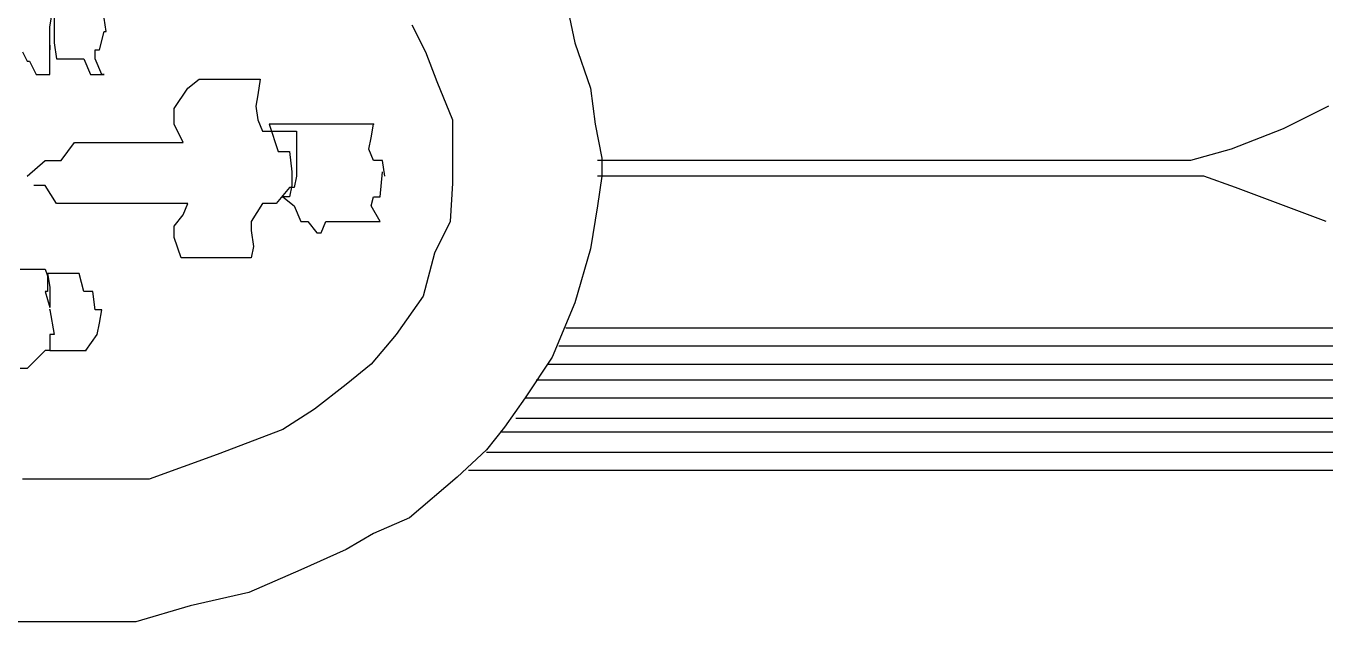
# Model space of a CAD drawing. Extents: x 748454 to 749044, y 4316681 to 4317708.
# Drawn here: x 748492.02 to 748497.76, y 4317540.15 to 4317542.79 of the extents above; entities that cross this region are included whole.
import ezdxf

# ---------------------------------------------------------------- set-up
doc = ezdxf.new("R2010")
doc.units = 0
doc.layers.get('0').update_dxf_attribs({"linetype": 'CONTINUOUS'})

msp = doc.modelspace()

# ---------------------------------------------------------------- linework, layer by layer
at = {"color": 0, "linetype": 'CONTINUOUS'}
for p, q in [((748492.12, 4317542.79), (748492.14, 4317542.91)), ((748492.12, 4317542.79), (748492.14, 4317542.91)), ((748492.14, 4317542.86), (748492.14, 4317542.77)), ((748492.14, 4317542.86), (748492.14, 4317542.77)), ((748492.37, 4317542.77), (748492.36, 4317542.83)), ((748492.37, 4317542.77), (748492.36, 4317542.83)), ((748494.41, 4317542.86), (748494.44, 4317542.72)), ((748494.41, 4317542.86), (748494.44, 4317542.72)), ((748492.12, 4317542.69), (748492.12, 4317542.79)), ((748492.12, 4317542.69), (748492.12, 4317542.79)), ((748492.14, 4317542.77), (748492.14, 4317542.72)), ((748492.14, 4317542.77), (748492.14, 4317542.72)), ((748492.34, 4317542.69), (748492.36, 4317542.77)), ((748492.34, 4317542.69), (748492.36, 4317542.77)), ((748492.36, 4317542.77), (748492.37, 4317542.77)), ((748492.36, 4317542.77), (748492.37, 4317542.77)), ((748493.72, 4317542.8), (748493.78, 4317542.68)), ((748493.72, 4317542.8), (748493.78, 4317542.68)), ((748492.12, 4317542.64), (748492.12, 4317542.71)), ((748492.12, 4317542.71), (748492.12, 4317542.69)), ((748492.12, 4317542.64), (748492.12, 4317542.71)), ((748492.12, 4317542.71), (748492.12, 4317542.69)), ((748492.14, 4317542.72), (748492.15, 4317542.65)), ((748492.14, 4317542.72), (748492.15, 4317542.65)), ((748494.44, 4317542.72), (748494.51, 4317542.52)), ((748494.44, 4317542.72), (748494.51, 4317542.52)), ((748492, 4317542.68), (748492.02, 4317542.64)), ((748492, 4317542.68), (748492.02, 4317542.64)), ((748492.15, 4317542.65), (748492.17, 4317542.65)), ((748492.15, 4317542.65), (748492.17, 4317542.65)), ((748492.17, 4317542.65), (748492.2, 4317542.65)), ((748492.17, 4317542.65), (748492.2, 4317542.65)), ((748492.2, 4317542.65), (748492.22, 4317542.65)), ((748492.2, 4317542.65), (748492.22, 4317542.65)), ((748492.22, 4317542.65), (748492.27, 4317542.65)), ((748492.22, 4317542.65), (748492.27, 4317542.65)), ((748492.27, 4317542.65), (748492.3, 4317542.58)), ((748492.27, 4317542.65), (748492.3, 4317542.58)), ((748492.32, 4317542.65), (748492.32, 4317542.69)), ((748492.32, 4317542.69), (748492.34, 4317542.69)), ((748492.32, 4317542.65), (748492.32, 4317542.69)), ((748492.32, 4317542.69), (748492.34, 4317542.69)), ((748492.35, 4317542.58), (748492.32, 4317542.65)), ((748492.35, 4317542.58), (748492.32, 4317542.65)), ((748493.78, 4317542.68), (748493.83, 4317542.55)), ((748493.78, 4317542.68), (748493.83, 4317542.55)), ((748492.02, 4317542.64), (748492.03, 4317542.64)), ((748492.02, 4317542.64), (748492.03, 4317542.64)), ((748492.03, 4317542.64), (748492.06, 4317542.58)), ((748492.03, 4317542.64), (748492.06, 4317542.58)), ((748492.12, 4317542.58), (748492.12, 4317542.64)), ((748492.12, 4317542.58), (748492.12, 4317542.64)), ((748492.06, 4317542.58), (748492.12, 4317542.58)), ((748492.06, 4317542.58), (748492.12, 4317542.58)), ((748492.3, 4317542.58), (748492.36, 4317542.58)), ((748492.3, 4317542.58), (748492.36, 4317542.58)), ((748492.36, 4317542.58), (748492.35, 4317542.58)), ((748492.36, 4317542.58), (748492.35, 4317542.58)), ((748492.73, 4317542.52), (748492.78, 4317542.56)), ((748492.73, 4317542.52), (748492.78, 4317542.56)), ((748492.78, 4317542.56), (748492.84, 4317542.56)), ((748492.78, 4317542.56), (748492.84, 4317542.56)), ((748492.84, 4317542.56), (748492.91, 4317542.56)), ((748492.84, 4317542.56), (748492.91, 4317542.56)), ((748492.91, 4317542.56), (748492.96, 4317542.56)), ((748492.91, 4317542.56), (748492.96, 4317542.56)), ((748492.96, 4317542.56), (748493.01, 4317542.56)), ((748492.96, 4317542.56), (748493.01, 4317542.56)), ((748493.01, 4317542.56), (748493.05, 4317542.56)), ((748493.01, 4317542.56), (748493.05, 4317542.56)), ((748493.05, 4317542.56), (748493.04, 4317542.49)), ((748493.05, 4317542.56), (748493.04, 4317542.49)), ((748493.83, 4317542.55), (748493.9, 4317542.38)), ((748493.83, 4317542.55), (748493.9, 4317542.38)), ((748492.67, 4317542.43), (748492.73, 4317542.52)), ((748492.67, 4317542.43), (748492.73, 4317542.52)), ((748493.04, 4317542.49), (748493.03, 4317542.44)), ((748493.04, 4317542.49), (748493.03, 4317542.44)), ((748494.51, 4317542.52), (748494.53, 4317542.36)), ((748494.51, 4317542.52), (748494.53, 4317542.36)), ((748492.67, 4317542.36), (748492.67, 4317542.43)), ((748492.67, 4317542.36), (748492.67, 4317542.43)), ((748493.03, 4317542.44), (748493.04, 4317542.38)), ((748493.03, 4317542.44), (748493.04, 4317542.38)), ((748497.77, 4317542.44), (748497.57, 4317542.34)), ((748497.77, 4317542.44), (748497.57, 4317542.34)), ((748492.71, 4317542.28), (748492.67, 4317542.36)), ((748492.71, 4317542.28), (748492.67, 4317542.36)), ((748493.04, 4317542.38), (748493.06, 4317542.33)), ((748493.04, 4317542.38), (748493.06, 4317542.33)), ((748493.1, 4317542.36), (748493.09, 4317542.36)), ((748493.09, 4317542.36), (748493.13, 4317542.24)), ((748493.1, 4317542.36), (748493.09, 4317542.36)), ((748493.09, 4317542.36), (748493.13, 4317542.24)), ((748493.14, 4317542.36), (748493.1, 4317542.36)), ((748493.14, 4317542.36), (748493.1, 4317542.36)), ((748493.2, 4317542.36), (748493.14, 4317542.36)), ((748493.2, 4317542.36), (748493.14, 4317542.36)), ((748493.24, 4317542.36), (748493.2, 4317542.36)), ((748493.24, 4317542.36), (748493.2, 4317542.36)), ((748493.29, 4317542.36), (748493.24, 4317542.36)), ((748493.29, 4317542.36), (748493.24, 4317542.36)), ((748493.33, 4317542.36), (748493.29, 4317542.36)), ((748493.33, 4317542.36), (748493.29, 4317542.36)), ((748493.38, 4317542.36), (748493.33, 4317542.36)), ((748493.38, 4317542.36), (748493.33, 4317542.36)), ((748493.43, 4317542.36), (748493.38, 4317542.36)), ((748493.43, 4317542.36), (748493.38, 4317542.36)), ((748493.49, 4317542.36), (748493.43, 4317542.36)), ((748493.49, 4317542.36), (748493.43, 4317542.36)), ((748493.53, 4317542.36), (748493.49, 4317542.36)), ((748493.53, 4317542.36), (748493.49, 4317542.36)), ((748493.55, 4317542.36), (748493.53, 4317542.36)), ((748493.55, 4317542.36), (748493.53, 4317542.36)), ((748493.54, 4317542.3), (748493.55, 4317542.36)), ((748493.54, 4317542.3), (748493.55, 4317542.36)), ((748493.9, 4317542.38), (748493.9, 4317542.25)), ((748493.9, 4317542.38), (748493.9, 4317542.25)), ((748494.53, 4317542.36), (748494.56, 4317542.21)), ((748494.53, 4317542.36), (748494.56, 4317542.21)), ((748493.06, 4317542.33), (748493.11, 4317542.33)), ((748493.06, 4317542.33), (748493.11, 4317542.33)), ((748493.11, 4317542.33), (748493.15, 4317542.33)), ((748493.11, 4317542.33), (748493.15, 4317542.33)), ((748493.15, 4317542.33), (748493.21, 4317542.33)), ((748493.15, 4317542.33), (748493.21, 4317542.33)), ((748493.21, 4317542.33), (748493.21, 4317542.21)), ((748493.21, 4317542.33), (748493.21, 4317542.21)), ((748497.57, 4317542.34), (748497.34, 4317542.25)), ((748497.57, 4317542.34), (748497.34, 4317542.25)), ((748492.17, 4317542.2), (748492.23, 4317542.28)), ((748492.17, 4317542.2), (748492.23, 4317542.28)), ((748492.23, 4317542.28), (748492.29, 4317542.28)), ((748492.23, 4317542.28), (748492.29, 4317542.28)), ((748492.29, 4317542.28), (748492.36, 4317542.28)), ((748492.29, 4317542.28), (748492.36, 4317542.28)), ((748492.36, 4317542.28), (748492.42, 4317542.28)), ((748492.36, 4317542.28), (748492.42, 4317542.28)), ((748492.42, 4317542.28), (748492.49, 4317542.28)), ((748492.42, 4317542.28), (748492.49, 4317542.28)), ((748492.49, 4317542.28), (748492.55, 4317542.28)), ((748492.49, 4317542.28), (748492.55, 4317542.28)), ((748492.55, 4317542.28), (748492.6, 4317542.28)), ((748492.55, 4317542.28), (748492.6, 4317542.28)), ((748492.6, 4317542.28), (748492.66, 4317542.28)), ((748492.6, 4317542.28), (748492.66, 4317542.28)), ((748492.66, 4317542.28), (748492.71, 4317542.28)), ((748492.66, 4317542.28), (748492.71, 4317542.28)), ((748493.53, 4317542.25), (748493.54, 4317542.3)), ((748493.53, 4317542.25), (748493.54, 4317542.3)), ((748493.55, 4317542.2), (748493.53, 4317542.25)), ((748493.55, 4317542.2), (748493.53, 4317542.25)), ((748493.9, 4317542.25), (748493.9, 4317542.1)), ((748493.9, 4317542.25), (748493.9, 4317542.1)), ((748497.34, 4317542.25), (748497.16, 4317542.2)), ((748497.34, 4317542.25), (748497.16, 4317542.2)), ((748492.02, 4317542.13), (748492.1, 4317542.2)), ((748492.02, 4317542.13), (748492.1, 4317542.2)), ((748492.1, 4317542.2), (748492.17, 4317542.2)), ((748492.1, 4317542.2), (748492.17, 4317542.2)), ((748493.13, 4317542.24), (748493.18, 4317542.24)), ((748493.13, 4317542.24), (748493.18, 4317542.24)), ((748493.18, 4317542.24), (748493.19, 4317542.15)), ((748493.18, 4317542.24), (748493.19, 4317542.15)), ((748493.21, 4317542.21), (748493.21, 4317542.13)), ((748493.21, 4317542.21), (748493.21, 4317542.13)), ((748493.59, 4317542.2), (748493.55, 4317542.2)), ((748493.59, 4317542.2), (748493.55, 4317542.2)), ((748493.6, 4317542.13), (748493.59, 4317542.2)), ((748493.6, 4317542.13), (748493.59, 4317542.2)), ((748494.81, 4317542.2), (748494.54, 4317542.2)), ((748494.81, 4317542.2), (748494.54, 4317542.2)), ((748494.56, 4317542.21), (748494.56, 4317542.13)), ((748494.56, 4317542.21), (748494.56, 4317542.13)), ((748495.2, 4317542.2), (748494.81, 4317542.2)), ((748495.2, 4317542.2), (748494.81, 4317542.2)), ((748496.04, 4317542.2), (748495.2, 4317542.2)), ((748496.04, 4317542.2), (748495.2, 4317542.2)), ((748497.03, 4317542.2), (748496.04, 4317542.2)), ((748497.03, 4317542.2), (748496.04, 4317542.2)), ((748497.16, 4317542.2), (748497.03, 4317542.2)), ((748497.16, 4317542.2), (748497.03, 4317542.2)), ((748493.19, 4317542.15), (748493.19, 4317542.09)), ((748493.19, 4317542.15), (748493.19, 4317542.09)), ((748493.21, 4317542.13), (748493.2, 4317542.08)), ((748493.21, 4317542.13), (748493.2, 4317542.08)), ((748493.58, 4317542.04), (748493.59, 4317542.15)), ((748493.58, 4317542.04), (748493.59, 4317542.15)), ((748494.92, 4317542.13), (748494.54, 4317542.13)), ((748494.56, 4317542.13), (748494.54, 4317542)), ((748494.92, 4317542.13), (748494.54, 4317542.13)), ((748494.56, 4317542.13), (748494.54, 4317542)), ((748495.26, 4317542.13), (748494.92, 4317542.13)), ((748495.26, 4317542.13), (748494.92, 4317542.13)), ((748495.69, 4317542.13), (748495.26, 4317542.13)), ((748495.69, 4317542.13), (748495.26, 4317542.13)), ((748496.27, 4317542.13), (748495.69, 4317542.13)), ((748496.27, 4317542.13), (748495.69, 4317542.13)), ((748496.82, 4317542.13), (748496.27, 4317542.13)), ((748496.82, 4317542.13), (748496.27, 4317542.13)), ((748497.06, 4317542.13), (748496.82, 4317542.13)), ((748497.06, 4317542.13), (748496.82, 4317542.13)), ((748497.14, 4317542.13), (748497.06, 4317542.13)), ((748497.14, 4317542.13), (748497.06, 4317542.13)), ((748497.22, 4317542.13), (748497.14, 4317542.13)), ((748497.22, 4317542.13), (748497.14, 4317542.13)), ((748497.36, 4317542.08), (748497.22, 4317542.13)), ((748497.36, 4317542.08), (748497.22, 4317542.13)), ((748492.1, 4317542.09), (748492.05, 4317542.09)), ((748492.1, 4317542.09), (748492.05, 4317542.09)), ((748492.15, 4317542.01), (748492.1, 4317542.09)), ((748492.15, 4317542.01), (748492.1, 4317542.09)), ((748493.18, 4317542.08), (748493.12, 4317542.01)), ((748493.18, 4317542.08), (748493.12, 4317542.01)), ((748493.19, 4317542.09), (748493.18, 4317542.04)), ((748493.19, 4317542.09), (748493.18, 4317542.04)), ((748493.2, 4317542.08), (748493.18, 4317542.08)), ((748493.2, 4317542.08), (748493.18, 4317542.08)), ((748493.9, 4317542.1), (748493.89, 4317541.93)), ((748493.9, 4317542.1), (748493.89, 4317541.93)), ((748497.76, 4317541.93), (748497.36, 4317542.08)), ((748497.76, 4317541.93), (748497.36, 4317542.08)), ((748493.18, 4317542.04), (748493.15, 4317542.04)), ((748493.15, 4317542.04), (748493.2, 4317542)), ((748493.18, 4317542.04), (748493.15, 4317542.04)), ((748493.15, 4317542.04), (748493.2, 4317542)), ((748493.54, 4317542), (748493.55, 4317542.04)), ((748493.54, 4317542), (748493.55, 4317542.04)), ((748493.55, 4317542.04), (748493.58, 4317542.04)), ((748493.55, 4317542.04), (748493.58, 4317542.04)), ((748492.22, 4317542.01), (748492.15, 4317542.01)), ((748492.22, 4317542.01), (748492.15, 4317542.01)), ((748492.29, 4317542.01), (748492.22, 4317542.01)), ((748492.29, 4317542.01), (748492.22, 4317542.01)), ((748492.35, 4317542.01), (748492.29, 4317542.01)), ((748492.35, 4317542.01), (748492.29, 4317542.01)), ((748492.45, 4317542.01), (748492.35, 4317542.01)), ((748492.45, 4317542.01), (748492.35, 4317542.01)), ((748492.53, 4317542.01), (748492.45, 4317542.01)), ((748492.53, 4317542.01), (748492.45, 4317542.01)), ((748492.63, 4317542.01), (748492.53, 4317542.01)), ((748492.63, 4317542.01), (748492.53, 4317542.01)), ((748492.73, 4317542.01), (748492.63, 4317542.01)), ((748492.73, 4317542.01), (748492.63, 4317542.01)), ((748492.67, 4317541.91), (748492.71, 4317541.96)), ((748492.67, 4317541.91), (748492.71, 4317541.96)), ((748492.71, 4317541.96), (748492.73, 4317542.01)), ((748492.71, 4317541.96), (748492.73, 4317542.01)), ((748493.06, 4317542.01), (748493.01, 4317541.93)), ((748493.06, 4317542.01), (748493.01, 4317541.93)), ((748493.12, 4317542.01), (748493.06, 4317542.01)), ((748493.12, 4317542.01), (748493.06, 4317542.01)), ((748493.2, 4317542), (748493.23, 4317541.93)), ((748493.2, 4317542), (748493.23, 4317541.93)), ((748493.58, 4317541.93), (748493.54, 4317542)), ((748493.58, 4317541.93), (748493.54, 4317542)), ((748494.54, 4317542), (748494.51, 4317541.81)), ((748494.54, 4317542), (748494.51, 4317541.81)), ((748492.67, 4317541.86), (748492.67, 4317541.91)), ((748492.67, 4317541.86), (748492.67, 4317541.91)), ((748493.01, 4317541.93), (748493.01, 4317541.89)), ((748493.01, 4317541.93), (748493.01, 4317541.89)), ((748493.23, 4317541.93), (748493.26, 4317541.93)), ((748493.23, 4317541.93), (748493.26, 4317541.93)), ((748493.26, 4317541.93), (748493.3, 4317541.88)), ((748493.26, 4317541.93), (748493.3, 4317541.88)), ((748493.32, 4317541.88), (748493.34, 4317541.93)), ((748493.32, 4317541.88), (748493.34, 4317541.93)), ((748493.34, 4317541.93), (748493.39, 4317541.93)), ((748493.34, 4317541.93), (748493.39, 4317541.93)), ((748493.39, 4317541.93), (748493.44, 4317541.93)), ((748493.39, 4317541.93), (748493.44, 4317541.93)), ((748493.44, 4317541.93), (748493.49, 4317541.93)), ((748493.44, 4317541.93), (748493.49, 4317541.93)), ((748493.49, 4317541.93), (748493.52, 4317541.93)), ((748493.49, 4317541.93), (748493.52, 4317541.93)), ((748493.52, 4317541.93), (748493.53, 4317541.93)), ((748493.52, 4317541.93), (748493.53, 4317541.93)), ((748493.53, 4317541.93), (748493.58, 4317541.93)), ((748493.53, 4317541.93), (748493.58, 4317541.93)), ((748493.89, 4317541.93), (748493.82, 4317541.79)), ((748493.89, 4317541.93), (748493.82, 4317541.79)), ((748492.7, 4317541.77), (748492.67, 4317541.86)), ((748492.7, 4317541.77), (748492.67, 4317541.86)), ((748493.01, 4317541.89), (748493.02, 4317541.82)), ((748493.01, 4317541.89), (748493.02, 4317541.82)), ((748493.3, 4317541.88), (748493.32, 4317541.88)), ((748493.3, 4317541.88), (748493.32, 4317541.88)), ((748493.02, 4317541.82), (748493.01, 4317541.77)), ((748493.02, 4317541.82), (748493.01, 4317541.77)), ((748493.82, 4317541.79), (748493.77, 4317541.6)), ((748493.82, 4317541.79), (748493.77, 4317541.6)), ((748494.51, 4317541.81), (748494.44, 4317541.57)), ((748494.51, 4317541.81), (748494.44, 4317541.57)), ((748492.73, 4317541.77), (748492.7, 4317541.77)), ((748492.73, 4317541.77), (748492.7, 4317541.77)), ((748492.78, 4317541.77), (748492.73, 4317541.77)), ((748492.78, 4317541.77), (748492.73, 4317541.77)), ((748492.84, 4317541.77), (748492.78, 4317541.77)), ((748492.84, 4317541.77), (748492.78, 4317541.77)), ((748492.91, 4317541.77), (748492.84, 4317541.77)), ((748492.91, 4317541.77), (748492.84, 4317541.77)), ((748492.95, 4317541.77), (748492.91, 4317541.77)), ((748492.95, 4317541.77), (748492.91, 4317541.77)), ((748493.01, 4317541.77), (748492.95, 4317541.77)), ((748493.01, 4317541.77), (748492.95, 4317541.77)), ((748491.99, 4317541.72), (748492.02, 4317541.72)), ((748491.99, 4317541.72), (748492.02, 4317541.72)), ((748492.02, 4317541.72), (748492.06, 4317541.72)), ((748492.02, 4317541.72), (748492.06, 4317541.72)), ((748492.06, 4317541.72), (748492.1, 4317541.72)), ((748492.06, 4317541.72), (748492.1, 4317541.72)), ((748492.1, 4317541.72), (748492.11, 4317541.69)), ((748492.1, 4317541.72), (748492.11, 4317541.69)), ((748492.12, 4317541.7), (748492.11, 4317541.7)), ((748492.11, 4317541.7), (748492.12, 4317541.64)), ((748492.12, 4317541.7), (748492.11, 4317541.7)), ((748492.11, 4317541.7), (748492.12, 4317541.64)), ((748492.11, 4317541.69), (748492.11, 4317541.62)), ((748492.11, 4317541.69), (748492.11, 4317541.62)), ((748492.15, 4317541.7), (748492.12, 4317541.7)), ((748492.15, 4317541.7), (748492.12, 4317541.7)), ((748492.2, 4317541.7), (748492.15, 4317541.7)), ((748492.2, 4317541.7), (748492.15, 4317541.7)), ((748492.25, 4317541.7), (748492.2, 4317541.7)), ((748492.25, 4317541.7), (748492.2, 4317541.7)), ((748492.27, 4317541.62), (748492.25, 4317541.7)), ((748492.27, 4317541.62), (748492.25, 4317541.7)), ((748492.11, 4317541.62), (748492.1, 4317541.62)), ((748492.1, 4317541.62), (748492.12, 4317541.55)), ((748492.11, 4317541.62), (748492.1, 4317541.62)), ((748492.1, 4317541.62), (748492.12, 4317541.55)), ((748492.12, 4317541.64), (748492.12, 4317541.62)), ((748492.12, 4317541.64), (748492.12, 4317541.62)), ((748492.12, 4317541.62), (748492.12, 4317541.55)), ((748492.12, 4317541.62), (748492.12, 4317541.55)), ((748492.29, 4317541.62), (748492.27, 4317541.62)), ((748492.29, 4317541.62), (748492.27, 4317541.62)), ((748492.31, 4317541.62), (748492.29, 4317541.62)), ((748492.31, 4317541.62), (748492.29, 4317541.62)), ((748492.32, 4317541.54), (748492.31, 4317541.62)), ((748492.32, 4317541.54), (748492.31, 4317541.62)), ((748493.77, 4317541.6), (748493.65, 4317541.43)), ((748493.77, 4317541.6), (748493.65, 4317541.43)), ((748494.44, 4317541.57), (748494.34, 4317541.33)), ((748494.44, 4317541.57), (748494.34, 4317541.33)), ((748492.12, 4317541.54), (748492.14, 4317541.43)), ((748492.12, 4317541.54), (748492.14, 4317541.43)), ((748492.35, 4317541.54), (748492.32, 4317541.54)), ((748492.35, 4317541.54), (748492.32, 4317541.54)), ((748492.34, 4317541.48), (748492.35, 4317541.54)), ((748492.34, 4317541.48), (748492.35, 4317541.54)), ((748492.33, 4317541.43), (748492.34, 4317541.48)), ((748492.33, 4317541.43), (748492.34, 4317541.48)), ((748494.4, 4317541.46), (748495.24, 4317541.46)), ((748494.4, 4317541.46), (748495.24, 4317541.46)), ((748495.24, 4317541.46), (748497.49, 4317541.46)), ((748495.24, 4317541.46), (748497.49, 4317541.46)), ((748497.49, 4317541.46), (748498.33, 4317541.46)), ((748497.49, 4317541.46), (748498.33, 4317541.46)), ((748492.14, 4317541.43), (748492.12, 4317541.43)), ((748492.12, 4317541.43), (748492.12, 4317541.36)), ((748492.14, 4317541.43), (748492.12, 4317541.43)), ((748492.12, 4317541.43), (748492.12, 4317541.36)), ((748492.28, 4317541.36), (748492.33, 4317541.43)), ((748492.28, 4317541.36), (748492.33, 4317541.43)), ((748493.65, 4317541.43), (748493.54, 4317541.3)), ((748493.65, 4317541.43), (748493.54, 4317541.3)), ((748492.1, 4317541.36), (748492.02, 4317541.28)), ((748492.1, 4317541.36), (748492.02, 4317541.28)), ((748492.12, 4317541.36), (748492.1, 4317541.36)), ((748492.12, 4317541.36), (748492.1, 4317541.36)), ((748492.12, 4317541.36), (748492.17, 4317541.36)), ((748492.12, 4317541.36), (748492.17, 4317541.36)), ((748492.17, 4317541.36), (748492.2, 4317541.36)), ((748492.17, 4317541.36), (748492.2, 4317541.36)), ((748492.2, 4317541.36), (748492.23, 4317541.36)), ((748492.2, 4317541.36), (748492.23, 4317541.36)), ((748492.23, 4317541.36), (748492.26, 4317541.36)), ((748492.23, 4317541.36), (748492.26, 4317541.36)), ((748492.26, 4317541.36), (748492.28, 4317541.36)), ((748492.26, 4317541.36), (748492.28, 4317541.36)), ((748494.34, 4317541.33), (748494.22, 4317541.15)), ((748494.34, 4317541.33), (748494.22, 4317541.15)), ((748494.37, 4317541.38), (748497.53, 4317541.38)), ((748494.37, 4317541.38), (748497.53, 4317541.38)), ((748497.53, 4317541.38), (748498.6, 4317541.38)), ((748497.53, 4317541.38), (748498.6, 4317541.38)), ((748492.02, 4317541.28), (748491.99, 4317541.28)), ((748492.02, 4317541.28), (748491.99, 4317541.28)), ((748493.54, 4317541.3), (748493.43, 4317541.21)), ((748493.54, 4317541.3), (748493.43, 4317541.21)), ((748494.32, 4317541.3), (748497.53, 4317541.3)), ((748494.32, 4317541.3), (748497.53, 4317541.3)), ((748497.53, 4317541.3), (748498.7, 4317541.3)), ((748497.53, 4317541.3), (748498.7, 4317541.3)), ((748494.27, 4317541.23), (748497.53, 4317541.23)), ((748494.27, 4317541.23), (748497.53, 4317541.23)), ((748497.53, 4317541.23), (748498.78, 4317541.23)), ((748497.53, 4317541.23), (748498.78, 4317541.23)), ((748493.43, 4317541.21), (748493.29, 4317541.1)), ((748493.43, 4317541.21), (748493.29, 4317541.1)), ((748493.29, 4317541.1), (748493.15, 4317541.01)), ((748493.29, 4317541.1), (748493.15, 4317541.01)), ((748494.22, 4317541.15), (748494.13, 4317541.02)), ((748494.22, 4317541.15), (748494.13, 4317541.02)), ((748494.22, 4317541.15), (748497.53, 4317541.15)), ((748494.22, 4317541.15), (748497.53, 4317541.15)), ((748497.53, 4317541.15), (748498.85, 4317541.15)), ((748497.53, 4317541.15), (748498.85, 4317541.15)), ((748494.18, 4317541.06), (748497.53, 4317541.06)), ((748494.18, 4317541.06), (748497.53, 4317541.06)), ((748497.53, 4317541.06), (748498.89, 4317541.06)), ((748497.53, 4317541.06), (748498.89, 4317541.06)), ((748493.15, 4317541.01), (748492.86, 4317540.9)), ((748493.15, 4317541.01), (748492.86, 4317540.9)), ((748494.13, 4317541.02), (748494.05, 4317540.92)), ((748494.13, 4317541.02), (748494.05, 4317540.92)), ((748494.11, 4317541), (748497.53, 4317541)), ((748494.11, 4317541), (748497.53, 4317541)), ((748497.53, 4317541), (748498.95, 4317541)), ((748497.53, 4317541), (748498.95, 4317541)), ((748492.86, 4317540.9), (748492.56, 4317540.79)), ((748492.86, 4317540.9), (748492.56, 4317540.79)), ((748494.05, 4317540.92), (748493.92, 4317540.8)), ((748494.05, 4317540.92), (748493.92, 4317540.8)), ((748494.05, 4317540.91), (748497.53, 4317540.91)), ((748494.05, 4317540.91), (748497.53, 4317540.91)), ((748497.53, 4317540.91), (748499, 4317540.91)), ((748497.53, 4317540.91), (748499, 4317540.91)), ((748493.97, 4317540.83), (748494.48, 4317540.83)), ((748493.97, 4317540.83), (748494.48, 4317540.83)), ((748494.48, 4317540.83), (748497.53, 4317540.83)), ((748494.48, 4317540.83), (748497.53, 4317540.83)), ((748497.53, 4317540.83), (748499.05, 4317540.83)), ((748497.53, 4317540.83), (748499.05, 4317540.83)), ((748492.2, 4317540.79), (748492, 4317540.79)), ((748492.2, 4317540.79), (748492, 4317540.79)), ((748492.37, 4317540.79), (748492.2, 4317540.79)), ((748492.37, 4317540.79), (748492.2, 4317540.79)), ((748492.56, 4317540.79), (748492.37, 4317540.79)), ((748492.56, 4317540.79), (748492.37, 4317540.79)), ((748493.92, 4317540.8), (748493.71, 4317540.62)), ((748493.92, 4317540.8), (748493.71, 4317540.62)), ((748493.71, 4317540.62), (748493.55, 4317540.55)), ((748493.71, 4317540.62), (748493.55, 4317540.55)), ((748493.55, 4317540.55), (748493.43, 4317540.48)), ((748493.55, 4317540.55), (748493.43, 4317540.48)), ((748493.43, 4317540.48), (748493.23, 4317540.39)), ((748493.43, 4317540.48), (748493.23, 4317540.39)), ((748493.23, 4317540.39), (748493, 4317540.29)), ((748493.23, 4317540.39), (748493, 4317540.29)), ((748493, 4317540.29), (748492.74, 4317540.23)), ((748493, 4317540.29), (748492.74, 4317540.23)), ((748492.74, 4317540.23), (748492.5, 4317540.16)), ((748492.74, 4317540.23), (748492.5, 4317540.16)), ((748492.14, 4317540.16), (748491.92, 4317540.16)), ((748492.14, 4317540.16), (748491.92, 4317540.16)), ((748492.32, 4317540.16), (748492.14, 4317540.16)), ((748492.32, 4317540.16), (748492.14, 4317540.16)), ((748492.5, 4317540.16), (748492.32, 4317540.16)), ((748492.5, 4317540.16), (748492.32, 4317540.16))]:
    msp.add_line(p, q, dxfattribs=at)
for p in [(748493.55, 4317542.36), (748493.55, 4317542.36), (748492.11, 4317541.7), (748492.11, 4317541.7), (748492.12, 4317541.54), (748492.12, 4317541.54), (748492.28, 4317541.36), (748492.28, 4317541.36)]:
    msp.add_point(p, dxfattribs=at)

# ---------------------------------------------------------------- meshes
mesh = msp.add_polyface(dxfattribs=at)
corners = [(748454.5, 4316681), (748454.5, 4316681), (748454.5, 4316871.9618), (748762.5, 4316681), (748454.5, 4317046.4935), (749044, 4316681), (748454.5, 4317707.5), (749044, 4317342.0065), (749044, 4317707.5)]
mesh.append_faces([[corners[k] for k in face] for face in [(0, 1, 3, 2), (2, 3, 5, 4), (4, 5, 7, 6), (6, 7, 8, 8)]], dxfattribs={"vtx0": -1, "vtx2": -1, "color": 0})
mesh = msp.add_polyface(dxfattribs=at)
corners = [(748464.5, 4317521), (748464.5, 4317521), (748464.5, 4317695.2713), (748745.58, 4317521), (748464.5, 4317701.5), (748745.58, 4317527.2287), (748745.58, 4317701.5)]
mesh.append_faces([[corners[k] for k in face] for face in [(0, 1, 3, 2), (2, 3, 5, 4), (4, 5, 6, 6)]], dxfattribs={"vtx0": -1, "vtx2": -1, "color": 0})

doc.saveas('drawing.dxf')
